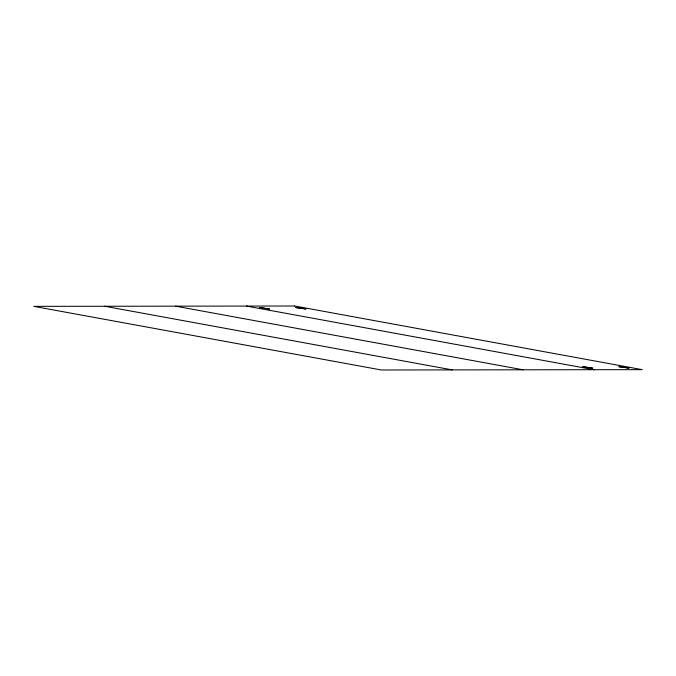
<?xml version="1.0" encoding="UTF-8"?>
<svg xmlns="http://www.w3.org/2000/svg" width="676" height="676" viewBox="0 0 676 676"><rect width="100%" height="100%" fill="white"/><g stroke="black" fill="none" stroke-linecap="round" stroke-linejoin="round"><path stroke-width="1.01" d="M246.385 306.067L593.993 369.713M175.523 306.16L523.131 369.806M104.662 306.253L452.269 369.899M259.702 307.58L269.623 309L259.745 307.563M295.868 307.538L305.789 308.957L295.868 307.538M582.813 366.738L592.734 368.158L582.856 366.722M618.979 366.696L628.9 368.107L618.979 366.696M294.592 306.008L33.8 306.355L381.408 369.992L642.2 369.645L294.592 306.008"/></g></svg>
